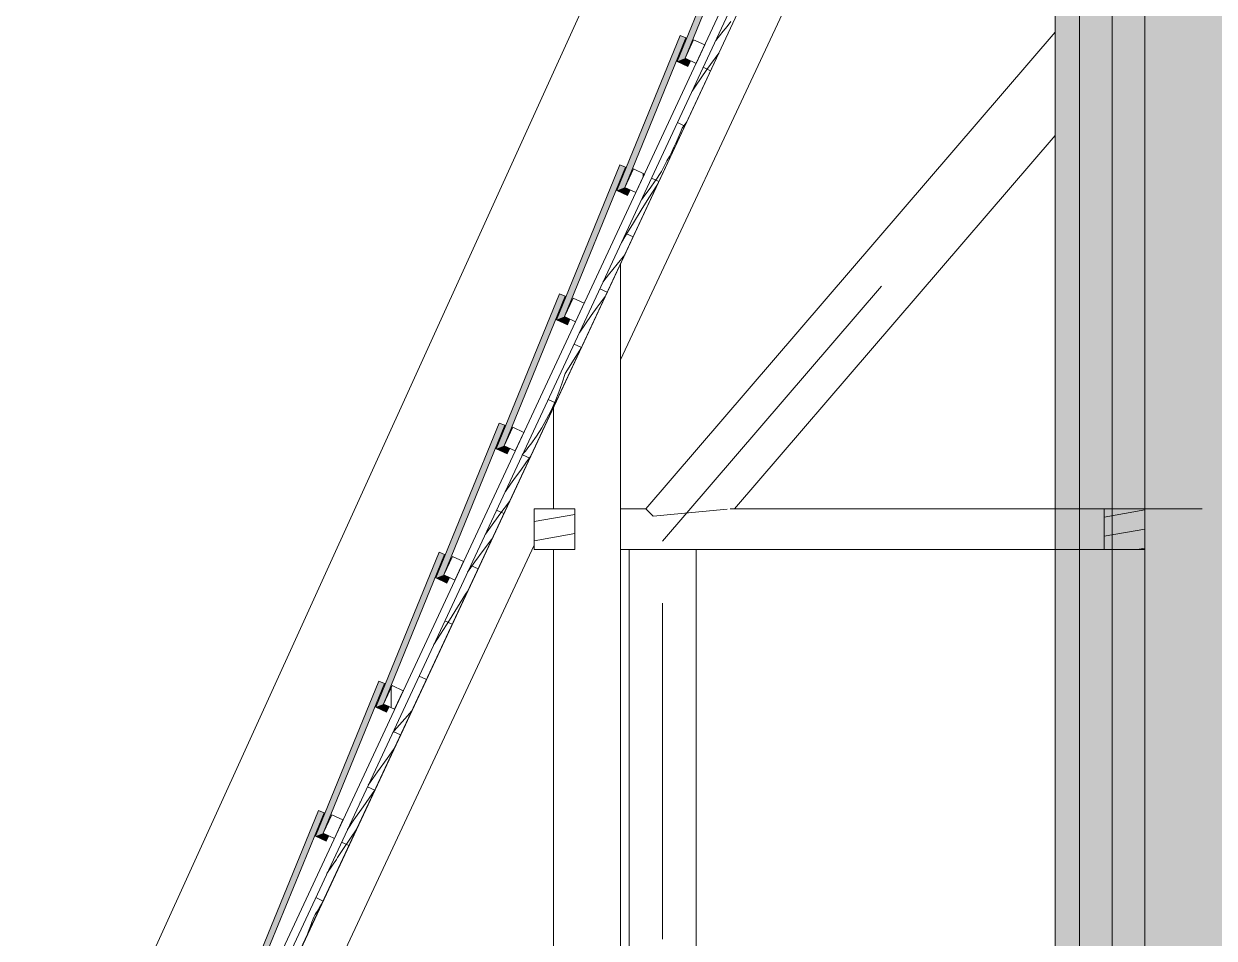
# Model space of a CAD drawing. Header units: feet. Extents: x 2791058 to 2855058, y -67651 to -26651.
# Drawn here: x 2797379 to 2800213, y -42552 to -40376 of the extents above; entities that cross this region are included whole.
import ezdxf

# ---------------------------------------------------------------- set-up
doc = ezdxf.new("R2010")
doc.units = ezdxf.units.FT
doc.header["$MEASUREMENT"] = 0
doc.linetypes.add('AStair_dashed', pattern=[1800, 800, -1000])
doc.linetypes.add('Dot & Dashed', pattern=[335.138881, 176.388884, -88.194442, 0, -70.555556])
for name, color, linetype, lineweight in [('0_muret e jashtme_Pen_No__1', 7, 'Continuous', 0), ('2D Drafting - General_Pen_No__1', 7, 'Continuous', 0), ('Shell - Roof_Pen_No__1', 7, 'Continuous', 0), ('Shell - Roof_Pen_No__21', 7, 'Continuous', 0), ('Structural - Bearing_Pen_No__1', 7, 'Continuous', 0)]:
    doc.layers.add(name, color=color, linetype=linetype, lineweight=lineweight)
for name, color, linetype, lineweight, true_color in [('0_muret e jashtme_Pen_No__14', 7, 'Continuous', 0, 0xbd8b17), ('2D Drafting - General_Pen_No__82', 7, 'Continuous', 0, 0xaaaaaa), ('Structural - Bearing_Pen_No__107', 7, 'Continuous', 0, 0xaaaaaa), ('Structural - Bearing_Pen_No__112', 7, 'Continuous', 0, 0xd5aaaa), ('Structural - Bearing_Pen_No__14', 7, 'Continuous', 0, 0xbd8b17)]:
    doc.layers.add(name, color=color, linetype=linetype, lineweight=lineweight, true_color=true_color)
doc.layers.add('Structural - Bearing', color=7, linetype='Continuous')
pattern_1 = [(90, (2247653.822, -76424.967), (-34.6410162, 0), [20, -40]), (90, (2247636.502, -76394.967), (-34.6410162, 0), [20, -40]), (150, (2247653.822, -76404.967), (17.320508, 30), [20, -40]), (150, (2247619.18, -76404.967), (17.320508, 30), [20, -40]), (210, (2247653.822, -76424.967), (-17.320508, 30), [20, -40]), (210, (2247619.18, -76424.967), (-17.320508, 30), [20, -40])]
pattern_2 = [(10, (2247653.822, -76424.967), (-7.8141678, 44.3163477), [])]
pattern_3 = [(90, (2247653.82, -76424.97), (-200, 0), [])]

# ---------------------------------------------------------------- blocks, each defined once
blk = doc.blocks.new('*X12', base_point=(2247653.8, -76425))
at = {"layer": 'Structural - Bearing_Pen_No__14', "color": 42, "linetype": 'Continuous', "lineweight": 0, "true_color": 0xbd8b17}
for p, q in [((2799044.1, -40393.2), (2799053.3, -40381.9)), ((2799053.3, -40381.9), (2799062.5, -40370.7)), ((2799026.5, -40415.6), (2799035.1, -40404.6)), ((2799035.1, -40404.6), (2799044.1, -40393.2)), ((2799005.3, -40484.6), (2799033.4, -40446)), ((2799033.4, -40446), (2799034.2, -40445)), ((2798978.2, -40524), (2799005.3, -40484.6)), ((2798970.4, -40535.9), (2798978.2, -40524)), ((2798946.6, -40624.5), (2798957.6, -40608.9)), ((2798941.9, -40635.8), (2798937.1, -40647.1)), ((2798946.6, -40624.5), (2798941.9, -40635.8)), ((2798932.1, -40658.3), (2798926.9, -40669.4)), ((2798937.1, -40647.1), (2798932.1, -40658.3)), ((2798916, -40691.4), (2798910.2, -40702.3)), ((2798921.5, -40680.5), (2798916, -40691.4)), ((2798926.9, -40669.4), (2798921.5, -40680.5)), ((2798896.9, -40727.3), (2798899.5, -40722.6)), ((2798899.5, -40722.6), (2798901.9, -40717.8)), ((2798901.9, -40717.8), (2798904.3, -40713)), ((2798910.2, -40702.3), (2798904.3, -40713)), ((2798869.9, -40766.8), (2798882.3, -40749.9)), ((2798882.3, -40749.9), (2798885.4, -40745.5)), ((2798885.4, -40745.5), (2798888.4, -40741.1)), ((2798888.4, -40741.1), (2798891.3, -40736.6)), ((2798891.3, -40736.6), (2798894.2, -40732)), ((2798894.2, -40732), (2798896.9, -40727.3)), ((2798857.6, -40783.6), (2798869.9, -40766.8)), ((2798867.1, -40790.1), (2798886, -40760.7)), ((2798886, -40760.7), (2798888.7, -40756.6)), ((2798848.6, -40819.7), (2798867.1, -40790.1)), ((2798849.4, -40795), (2798857.6, -40783.6)), ((2798830.2, -40849.4), (2798848.6, -40819.7)), ((2798812.1, -40879.2), (2798830.2, -40849.4)), ((2798802.2, -40896), (2798812.1, -40879.2)), ((2798771.4, -40973.3), (2798792, -40947.5)), ((2798792, -40947.5), (2798809.6, -40926)), ((2798757.9, -40990.9), (2798771.4, -40973.3)), ((2798744.3, -41050.4), (2798758.7, -41031)), ((2798758.7, -41031), (2798763.3, -41025.1)), ((2798730.2, -41069.9), (2798744.3, -41050.4)), ((2798702.7, -41109.7), (2798716.3, -41089.7)), ((2798716.3, -41089.7), (2798730.2, -41069.9)), ((2798701.5, -41111.6), (2798702.7, -41109.7)), ((2798668, -41208), (2798693.3, -41167.4)), ((2798693.3, -41167.4), (2798705.5, -41148.7)), ((2798661, -41230.5), (2798653.1, -41252.6)), ((2798668, -41208), (2798661, -41230.5)), ((2798653.1, -41252.6), (2798644.3, -41274.4)), ((2798644.3, -41274.4), (2798634.4, -41295.8)), ((2798623.6, -41316.7), (2798612, -41337.1)), ((2798634.4, -41295.8), (2798623.6, -41316.7)), ((2798612, -41337.1), (2798599.4, -41357)), ((2798599.4, -41357), (2798585.9, -41376.2)), ((2798565.9, -41402), (2798569.1, -41398)), ((2798569.1, -41398), (2798573.4, -41392.7)), ((2798573.4, -41392.7), (2798577.7, -41387.2)), ((2798577.7, -41387.2), (2798581.8, -41381.8)), ((2798581.8, -41381.8), (2798585.9, -41376.2)), ((2798562.2, -41437.9), (2798574.4, -41420.9)), ((2798574.4, -41420.9), (2798585.7, -41405.3)), ((2798537.8, -41471.8), (2798550, -41454.8)), ((2798550, -41454.8), (2798562.2, -41437.9)), ((2798525.6, -41488.8), (2798537.8, -41471.8)), ((2798512.6, -41543.1), (2798535.4, -41513.1)), ((2798524.8, -41489.9), (2798525.6, -41488.8)), ((2798489.9, -41573.8), (2798512.6, -41543.1)), ((2798478, -41590.1), (2798489.9, -41573.8)), ((2798492.6, -41602.9), (2798494.7, -41600.2)), ((2798453.2, -41656), (2798472.7, -41629.4)), ((2798472.7, -41629.4), (2798492.6, -41602.9)), ((2798435.7, -41680.7), (2798453.2, -41656)), ((2798417.9, -41753.7), (2798430.9, -41733.4)), ((2798430.9, -41733.4), (2798436.7, -41724.5)), ((2798405.3, -41774.3), (2798417.9, -41753.7)), ((2798385.5, -41806.1), (2798392.9, -41795.1)), ((2798392.9, -41795.1), (2798405.3, -41774.3)), ((2798370.9, -41828.4), (2798378.2, -41817.3)), ((2798378.2, -41817.3), (2798385.5, -41806.1)), ((2798355.1, -41853.4), (2798356.6, -41850.9)), ((2798356.6, -41850.9), (2798363.7, -41839.6)), ((2798363.7, -41839.6), (2798370.9, -41828.4)), ((2798261, -42058.2), (2798292.6, -42022.4)), ((2798292.6, -42022.4), (2798297.2, -42017.2)), ((2798297.2, -42017.2), (2798301.7, -42012)), ((2798301.7, -42012), (2798303.2, -42010.2)), ((2798257.5, -42062.4), (2798261, -42058.2)), ((2798244.1, -42124.3), (2798261, -42100.6)), ((2798221.3, -42156.3), (2798244.1, -42124.3)), ((2798199.1, -42187.5), (2798221.3, -42156.3)), ((2798186.8, -42239.3), (2798208.8, -42208.1)), ((2798208.8, -42208.1), (2798214.4, -42200.5)), ((2798165, -42270.6), (2798186.8, -42239.3)), ((2798149.7, -42293.2), (2798165, -42270.6)), ((2798156.7, -42313.7), (2798171.7, -42291.9)), ((2798138.3, -42341.1), (2798156.7, -42313.7)), ((2798120.2, -42369.1), (2798123.2, -42364.4)), ((2798123.2, -42364.4), (2798126.2, -42359.7)), ((2798126.2, -42359.7), (2798129.2, -42355.1)), ((2798129.2, -42355.1), (2798132.2, -42350.4)), ((2798132.2, -42350.4), (2798135.3, -42345.8)), ((2798135.3, -42345.8), (2798138.3, -42341.1)), ((2798100.6, -42398.3), (2798114.2, -42378.4)), ((2798114.2, -42378.4), (2798117.2, -42373.7)), ((2798117.2, -42373.7), (2798120.2, -42369.1)), ((2798077.2, -42488.5), (2798084, -42477.1)), ((2798084, -42477.1), (2798089.1, -42468.7)), ((2798066.3, -42509.5), (2798067.8, -42505.8)), ((2798067.8, -42505.8), (2798069.4, -42502.2)), ((2798069.4, -42502.2), (2798071.2, -42498.7)), ((2798071.2, -42498.7), (2798073.1, -42495.2)), ((2798073.1, -42495.2), (2798075.1, -42491.8)), ((2798075.1, -42491.8), (2798077.2, -42488.5)), ((2798056.4, -42537.9), (2798063.7, -42516.9)), ((2798063.7, -42516.9), (2798064.9, -42513.2)), ((2798064.9, -42513.2), (2798066.3, -42509.5)), ((2798051.9, -42548.6), (2798056.4, -42537.9))]:
    blk.add_line(p, q, dxfattribs=at)
blk = doc.blocks.new('Fill_6', base_point=(2247653.8, -74425))
at = {"layer": 'Structural - Bearing_Pen_No__1', "color": 7, "linetype": 'Continuous', "lineweight": 0}
for p, q in [((2799961.7, -38412.9), (2797403.9, -43890.3)), ((2797421.5, -43898.5), (2799983.1, -38412.9))]:
    blk.add_line(p, q, dxfattribs=at)
at = {"layer": 'Structural - Bearing_Pen_No__14', "color": 42, "linetype": 'Continuous', "lineweight": 0, "true_color": 0xbd8b17}
blk.add_blockref('*X12', (2247653.8, -76425), dxfattribs=at)
blk = doc.blocks.new('Wall_66', base_point=(2799098.7, -40102))
at = {"layer": 'Structural - Bearing', "linetype": 'Continuous', "lineweight": 0}
blk.add_hatch(color=255, dxfattribs=at).paths.add_polyline_path([(2799085.2, -40096.5), (2798934.6, -40465.3), (2798953.2, -40458), (2799098.7, -40102)])
at = {"layer": 'Structural - Bearing_Pen_No__1', "color": 7, "linetype": 'Continuous', "lineweight": 0, "flags": 128}
for points in [[(2799085.2, -40096.5), (2798934.6, -40465.3)], [(2799098.7, -40102), (2799085.2, -40096.5)], [(2798953.2, -40458), (2799098.7, -40102)]]:
    blk.add_lwpolyline(points, dxfattribs=at)
blk = doc.blocks.new('Wall_67', base_point=(2798953.2, -40458))
at = {"layer": 'Structural - Bearing', "linetype": 'Continuous', "lineweight": 0}
blk.add_hatch(color=255, dxfattribs=at).paths.add_polyline_path([(2798934.6, -40465.3), (2798960.3, -40477.3), (2798966.4, -40464.1), (2798953.2, -40458)])
at = {"layer": 'Structural - Bearing_Pen_No__1', "color": 7, "linetype": 'Continuous', "lineweight": 0, "flags": 128}
for points in [[(2798934.6, -40465.3), (2798960.3, -40477.3)], [(2798966.4, -40464.1), (2798953.2, -40458)], [(2798960.3, -40477.3), (2798966.4, -40464.1)]]:
    blk.add_lwpolyline(points, dxfattribs=at)
blk = doc.blocks.new('Wall_68', base_point=(2798955.1, -40409.3))
at = {"layer": 'Structural - Bearing', "linetype": 'Continuous', "lineweight": 0}
blk.add_hatch(color=255, dxfattribs=at).paths.add_polyline_path([(2798941.7, -40403.8), (2798791, -40772.6), (2798809.7, -40765.3), (2798955.1, -40409.3)])
at = {"layer": 'Structural - Bearing_Pen_No__1', "color": 7, "linetype": 'Continuous', "lineweight": 0, "flags": 128}
for points in [[(2798941.7, -40403.8), (2798791, -40772.6)], [(2798809.7, -40765.3), (2798955.1, -40409.3)], [(2798955.1, -40409.3), (2798941.7, -40403.8)]]:
    blk.add_lwpolyline(points, dxfattribs=at)
blk = doc.blocks.new('Wall_69', base_point=(2798809.7, -40765.3))
at = {"layer": 'Structural - Bearing', "linetype": 'Continuous', "lineweight": 0}
blk.add_hatch(color=255, dxfattribs=at).paths.add_polyline_path([(2798791, -40772.6), (2798816.7, -40784.6), (2798822.9, -40771.5), (2798809.7, -40765.3)])
at = {"layer": 'Structural - Bearing_Pen_No__1', "color": 7, "linetype": 'Continuous', "lineweight": 0, "flags": 128}
for points in [[(2798791, -40772.6), (2798816.7, -40784.6)], [(2798822.9, -40771.5), (2798809.7, -40765.3)], [(2798816.7, -40784.6), (2798822.9, -40771.5)]]:
    blk.add_lwpolyline(points, dxfattribs=at)
blk = doc.blocks.new('Wall_70', base_point=(2798811.6, -40716.7))
at = {"layer": 'Structural - Bearing', "linetype": 'Continuous', "lineweight": 0}
blk.add_hatch(color=255, dxfattribs=at).paths.add_polyline_path([(2798798.1, -40711.2), (2798647.5, -41080), (2798666.2, -41072.7), (2798811.6, -40716.7)])
at = {"layer": 'Structural - Bearing_Pen_No__1', "color": 7, "linetype": 'Continuous', "lineweight": 0, "flags": 128}
for points in [[(2798798.1, -40711.2), (2798647.5, -41080)], [(2798666.2, -41072.7), (2798811.6, -40716.7)], [(2798811.6, -40716.7), (2798798.1, -40711.2)]]:
    blk.add_lwpolyline(points, dxfattribs=at)
blk = doc.blocks.new('Wall_71', base_point=(2798666.2, -41072.7))
at = {"layer": 'Structural - Bearing', "linetype": 'Continuous', "lineweight": 0}
blk.add_hatch(color=255, dxfattribs=at).paths.add_polyline_path([(2798647.5, -41080), (2798673.2, -41092), (2798679.4, -41078.8), (2798666.2, -41072.7)])
at = {"layer": 'Structural - Bearing_Pen_No__1', "color": 7, "linetype": 'Continuous', "lineweight": 0, "flags": 128}
for points in [[(2798647.5, -41080), (2798673.2, -41092)], [(2798679.4, -41078.8), (2798666.2, -41072.7)], [(2798673.2, -41092), (2798679.4, -41078.8)]]:
    blk.add_lwpolyline(points, dxfattribs=at)
blk = doc.blocks.new('Wall_72', base_point=(2798668.1, -41024.1))
at = {"layer": 'Structural - Bearing', "linetype": 'Continuous', "lineweight": 0}
blk.add_hatch(color=255, dxfattribs=at).paths.add_polyline_path([(2798654.6, -41018.6), (2798504, -41387.3), (2798522.7, -41380), (2798668.1, -41024.1)])
at = {"layer": 'Structural - Bearing_Pen_No__1', "color": 7, "linetype": 'Continuous', "lineweight": 0, "flags": 128}
for points in [[(2798654.6, -41018.6), (2798504, -41387.3)], [(2798522.7, -41380), (2798668.1, -41024.1)], [(2798668.1, -41024.1), (2798654.6, -41018.6)]]:
    blk.add_lwpolyline(points, dxfattribs=at)
blk = doc.blocks.new('Wall_73', base_point=(2798522.7, -41380))
at = {"layer": 'Structural - Bearing', "linetype": 'Continuous', "lineweight": 0}
blk.add_hatch(color=255, dxfattribs=at).paths.add_polyline_path([(2798504, -41387.3), (2798529.7, -41399.3), (2798535.8, -41386.2), (2798522.7, -41380)])
at = {"layer": 'Structural - Bearing_Pen_No__1', "color": 7, "linetype": 'Continuous', "lineweight": 0, "flags": 128}
for points in [[(2798504, -41387.3), (2798529.7, -41399.3)], [(2798535.8, -41386.2), (2798522.7, -41380)], [(2798529.7, -41399.3), (2798535.8, -41386.2)]]:
    blk.add_lwpolyline(points, dxfattribs=at)
blk = doc.blocks.new('Wall_74', base_point=(2798524.5, -41331.4))
at = {"layer": 'Structural - Bearing', "linetype": 'Continuous', "lineweight": 0}
blk.add_hatch(color=255, dxfattribs=at).paths.add_polyline_path([(2798511.1, -41325.9), (2798360.4, -41694.7), (2798379.1, -41687.4), (2798524.5, -41331.4)])
at = {"layer": 'Structural - Bearing_Pen_No__1', "color": 7, "linetype": 'Continuous', "lineweight": 0, "flags": 128}
for points in [[(2798511.1, -41325.9), (2798360.4, -41694.7)], [(2798379.1, -41687.4), (2798524.5, -41331.4)], [(2798524.5, -41331.4), (2798511.1, -41325.9)]]:
    blk.add_lwpolyline(points, dxfattribs=at)
blk = doc.blocks.new('Wall_75', base_point=(2798379.1, -41687.4))
at = {"layer": 'Structural - Bearing', "linetype": 'Continuous', "lineweight": 0}
blk.add_hatch(color=255, dxfattribs=at).paths.add_polyline_path([(2798360.4, -41694.7), (2798386.2, -41706.7), (2798392.3, -41693.5), (2798379.1, -41687.4)])
at = {"layer": 'Structural - Bearing_Pen_No__1', "color": 7, "linetype": 'Continuous', "lineweight": 0, "flags": 128}
for points in [[(2798360.4, -41694.7), (2798386.2, -41706.7)], [(2798392.3, -41693.5), (2798379.1, -41687.4)], [(2798386.2, -41706.7), (2798392.3, -41693.5)]]:
    blk.add_lwpolyline(points, dxfattribs=at)
blk = doc.blocks.new('Wall_77', base_point=(2798381, -41638.8))
at = {"layer": 'Structural - Bearing', "linetype": 'Continuous', "lineweight": 0}
blk.add_hatch(color=255, dxfattribs=at).paths.add_polyline_path([(2798367.6, -41633.3), (2798216.9, -42002), (2798235.6, -41994.7), (2798381, -41638.8)])
at = {"layer": 'Structural - Bearing_Pen_No__1', "color": 7, "linetype": 'Continuous', "lineweight": 0, "flags": 128}
for points in [[(2798367.6, -41633.3), (2798216.9, -42002)], [(2798235.6, -41994.7), (2798381, -41638.8)], [(2798381, -41638.8), (2798367.6, -41633.3)]]:
    blk.add_lwpolyline(points, dxfattribs=at)
blk = doc.blocks.new('Wall_78', base_point=(2798235.6, -41994.7))
at = {"layer": 'Structural - Bearing', "linetype": 'Continuous', "lineweight": 0}
blk.add_hatch(color=255, dxfattribs=at).paths.add_polyline_path([(2798216.9, -42002), (2798242.6, -42014), (2798248.8, -42000.9), (2798235.6, -41994.7)])
at = {"layer": 'Structural - Bearing_Pen_No__1', "color": 7, "linetype": 'Continuous', "lineweight": 0, "flags": 128}
for points in [[(2798248.8, -42000.9), (2798235.6, -41994.7)], [(2798216.9, -42002), (2798242.6, -42014)], [(2798242.6, -42014), (2798248.8, -42000.9)]]:
    blk.add_lwpolyline(points, dxfattribs=at)
blk = doc.blocks.new('Wall_79', base_point=(2798237.5, -41946.1))
at = {"layer": 'Structural - Bearing', "linetype": 'Continuous', "lineweight": 0}
blk.add_hatch(color=255, dxfattribs=at).paths.add_polyline_path([(2798224, -41940.6), (2798073.4, -42309.4), (2798092.1, -42302.1), (2798237.5, -41946.1)])
at = {"layer": 'Structural - Bearing_Pen_No__1', "color": 7, "linetype": 'Continuous', "lineweight": 0, "flags": 128}
for points in [[(2798224, -41940.6), (2798073.4, -42309.4)], [(2798237.5, -41946.1), (2798224, -41940.6)], [(2798092.1, -42302.1), (2798237.5, -41946.1)]]:
    blk.add_lwpolyline(points, dxfattribs=at)
blk = doc.blocks.new('Wall_80', base_point=(2798092.1, -42302.1))
at = {"layer": 'Structural - Bearing', "linetype": 'Continuous', "lineweight": 0}
blk.add_hatch(color=255, dxfattribs=at).paths.add_polyline_path([(2798073.4, -42309.4), (2798099.1, -42321.4), (2798105.2, -42308.2), (2798092.1, -42302.1)])
at = {"layer": 'Structural - Bearing_Pen_No__1', "color": 7, "linetype": 'Continuous', "lineweight": 0, "flags": 128}
for points in [[(2798073.4, -42309.4), (2798099.1, -42321.4)], [(2798105.2, -42308.2), (2798092.1, -42302.1)], [(2798099.1, -42321.4), (2798105.2, -42308.2)]]:
    blk.add_lwpolyline(points, dxfattribs=at)
blk = doc.blocks.new('Wall_81', base_point=(2798094, -42253.5))
at = {"layer": 'Structural - Bearing', "linetype": 'Continuous', "lineweight": 0}
blk.add_hatch(color=255, dxfattribs=at).paths.add_polyline_path([(2798080.5, -42248), (2797929.9, -42616.7), (2797948.5, -42609.4), (2798094, -42253.5)])
at = {"layer": 'Structural - Bearing_Pen_No__1', "color": 7, "linetype": 'Continuous', "lineweight": 0, "flags": 128}
for points in [[(2798080.5, -42248), (2797929.9, -42616.7)], [(2798094, -42253.5), (2798080.5, -42248)], [(2797948.5, -42609.4), (2798094, -42253.5)]]:
    blk.add_lwpolyline(points, dxfattribs=at)

msp = doc.modelspace()

# ---------------------------------------------------------------- hatches: boundary and pattern name
at = {"layer": '0_muret e jashtme_Pen_No__14', "linetype": 'Continuous', "lineweight": 0, "true_color": 0xbd8b17}
h = msp.add_hatch(dxfattribs=at)
h.set_pattern_fill('STYROFOAM_SM_INSULATION', color=42, style=0, pattern_type=2)
h.set_pattern_definition(pattern_1)
h.paths.add_polyline_path([(2800047.7, -38503.6), (2800047.7, -49293.4), (2799970.2, -49127.3), (2799970.2, -38669.6)])
h = msp.add_hatch(dxfattribs=at)
h.set_pattern_fill('STYROFOAM_SM_INSULATION', color=42, style=0, pattern_type=2)
h.set_pattern_definition(pattern_1)
h.paths.add_polyline_path([(2799970.2, -49127.3), (2799892.7, -48961.3), (2799892.7, -38835.7), (2799970.2, -38669.6)])
at = {"layer": '2D Drafting - General_Pen_No__1', "linetype": 'Continuous', "lineweight": 0}
msp.add_hatch(color=7, dxfattribs=at).paths.add_polyline_path([(2800241.6, -38568), (2800241.6, -38907.2), (2800449.9, -38907.2), (2800449.9, -39149.5), (2800241.6, -39149.5), (2800241.6, -42636), (2800241.6, -48017.5), (2800449.9, -48017.5), (2800449.9, -48259.8), (2800241.6, -48259.8), (2800241.6, -49762.1), (2800047.7, -49762.1), (2799757, -49762.1), (2799757, -49568.2), (2800047.7, -49568.2), (2800047.7, -38568)])
at = {"layer": '2D Drafting - General_Pen_No__82', "linetype": 'Continuous', "lineweight": 0, "true_color": 0xaaaaaa}
h = msp.add_hatch(dxfattribs=at)
h.set_pattern_fill('SOLDIER_COURSE', color=253, style=0, pattern_type=2)
h.set_pattern_definition(pattern_3)
h.paths.add_polyline_path([(2798979.6, -40470.3), (2799000.1, -40426.3), (2798973.8, -40414), (2798953.2, -40458)])
h = msp.add_hatch(dxfattribs=at)
h.set_pattern_fill('SOLDIER_COURSE', color=253, style=0, pattern_type=2)
h.set_pattern_definition(pattern_3)
h.paths.add_polyline_path([(2798836.1, -40777.6), (2798856.6, -40733.7), (2798830.2, -40721.4), (2798809.7, -40765.3)])
h = msp.add_hatch(dxfattribs=at)
h.set_pattern_fill('SOLDIER_COURSE', color=253, style=0, pattern_type=2)
h.set_pattern_definition(pattern_3)
h.paths.add_polyline_path([(2798692.5, -41085), (2798713, -41041.1), (2798686.7, -41028.8), (2798666.2, -41072.7)])
h = msp.add_hatch(dxfattribs=at)
h.set_pattern_fill('SOLDIER_COURSE', color=253, style=0, pattern_type=2)
h.set_pattern_definition(pattern_3)
h.paths.add_polyline_path([(2798549, -41392.3), (2798569.5, -41348.4), (2798543.2, -41336.1), (2798522.7, -41380)])
h = msp.add_hatch(dxfattribs=at)
h.set_pattern_fill('SOLDIER_COURSE', color=253, style=0, pattern_type=2)
h.set_pattern_definition(pattern_3)
h.paths.add_polyline_path([(2798405.5, -41699.7), (2798426, -41655.8), (2798399.6, -41643.5), (2798379.1, -41687.4)])
h = msp.add_hatch(dxfattribs=at)
h.set_pattern_fill('SOLDIER_COURSE', color=253, style=0, pattern_type=2)
h.set_pattern_definition(pattern_3)
h.paths.add_polyline_path([(2798405.5, -41699.7), (2798426, -41655.8), (2798399.6, -41643.5), (2798379.1, -41687.4)])
h = msp.add_hatch(dxfattribs=at)
h.set_pattern_fill('SOLDIER_COURSE', color=253, style=0, pattern_type=2)
h.set_pattern_definition(pattern_3)
h.paths.add_polyline_path([(2798261.9, -42007), (2798282.5, -41963.1), (2798256.1, -41950.8), (2798235.6, -41994.7)])
h = msp.add_hatch(dxfattribs=at)
h.set_pattern_fill('SOLDIER_COURSE', color=253, style=0, pattern_type=2)
h.set_pattern_definition(pattern_3)
h.paths.add_polyline_path([(2798261.9, -42007), (2798282.5, -41963.1), (2798256.1, -41950.8), (2798235.6, -41994.7)])
h = msp.add_hatch(dxfattribs=at)
h.set_pattern_fill('SOLDIER_COURSE', color=253, style=0, pattern_type=2)
h.set_pattern_definition(pattern_3)
h.paths.add_polyline_path([(2798118.4, -42314.4), (2798138.9, -42270.5), (2798112.6, -42258.2), (2798092.1, -42302.1)])
h = msp.add_hatch(dxfattribs=at)
h.set_pattern_fill('SOLDIER_COURSE', color=253, style=0, pattern_type=2)
h.set_pattern_definition(pattern_3)
h.paths.add_polyline_path([(2798118.4, -42314.4), (2798138.9, -42270.5), (2798112.6, -42258.2), (2798092.1, -42302.1)])
at = {"layer": 'Structural - Bearing_Pen_No__107', "linetype": 'Continuous', "lineweight": 0, "true_color": 0xe9e9e9}
msp.add_hatch(color=254, dxfattribs=at).paths.add_polyline_path([(2799892.7, -38835.7), (2799892.7, -48961.3), (2799834.5, -48836.8), (2799834.5, -38960.2)])
at = {"layer": 'Structural - Bearing_Pen_No__112', "linetype": 'Continuous', "lineweight": 0, "true_color": 0xd5aaaa}
h = msp.add_hatch(dxfattribs=at)
h.set_pattern_fill('WOOD', color=9, style=0, pattern_type=2)
h.set_pattern_definition(pattern_2)
h.paths.add_polyline_path([(2798593.9, -41627.3), (2798690.9, -41627.3), (2798690.9, -41530.4), (2798593.9, -41530.4)])
h = msp.add_hatch(dxfattribs=at)
h.set_pattern_fill('WOOD', color=9, style=0, pattern_type=2)
h.set_pattern_definition(pattern_2)
h.paths.add_polyline_path([(2799950.8, -41627.3), (2800047.7, -41627.3), (2800047.7, -41530.4), (2799950.8, -41530.4)])

# ---------------------------------------------------------------- linework, layer by layer
at = {"layer": '0_muret e jashtme_Pen_No__1', "color": 7, "linetype": 'Continuous', "lineweight": 0, "flags": 128}
for points in [[(2800047.7, -38503.6), (2800047.7, -49293.4), (2799970.2, -49127.3), (2799970.2, -38669.6)], [(2799970.2, -49127.3), (2799892.7, -48961.3), (2799892.7, -38835.7), (2799970.2, -38669.6)]]:
    msp.add_lwpolyline(points, close=True, dxfattribs=at)
at = {"layer": '2D Drafting - General_Pen_No__1', "color": 7, "linetype": 'Continuous', "lineweight": 0}
for p, q in [((2797379.1, -43897.5), (2799940.3, -38412.9)), ((2797400.3, -43898), (2799961.7, -38412.9)), ((2797421.5, -43898.5), (2799983.1, -38412.9))]:
    msp.add_line(p, q, dxfattribs=at)
at = {"layer": '2D Drafting - General_Pen_No__1', "color": 7, "linetype": 'Continuous', "lineweight": 0, "flags": 128}
for points in [[(2800241.6, -38568), (2800241.6, -38907.2), (2800449.9, -38907.2), (2800449.9, -39149.5), (2800241.6, -39149.5), (2800241.6, -42636), (2800241.6, -48017.5), (2800449.9, -48017.5), (2800449.9, -48259.8), (2800241.6, -48259.8), (2800241.6, -49762.1), (2800047.7, -49762.1), (2799757, -49762.1), (2799757, -49568.2), (2800047.7, -49568.2), (2800047.7, -38568)], [(2798979.6, -40470.3), (2799000.1, -40426.3), (2798973.8, -40414), (2798953.2, -40458)], [(2798836.1, -40777.6), (2798856.6, -40733.7), (2798830.2, -40721.4), (2798809.7, -40765.3)], [(2798692.5, -41085), (2798713, -41041.1), (2798686.7, -41028.8), (2798666.2, -41072.7)], [(2798549, -41392.3), (2798569.5, -41348.4), (2798543.2, -41336.1), (2798522.7, -41380)], [(2798405.5, -41699.7), (2798426, -41655.8), (2798399.6, -41643.5), (2798379.1, -41687.4)], [(2798405.5, -41699.7), (2798426, -41655.8), (2798399.6, -41643.5), (2798379.1, -41687.4)], [(2798261.9, -42007), (2798282.5, -41963.1), (2798256.1, -41950.8), (2798235.6, -41994.7)], [(2798261.9, -42007), (2798282.5, -41963.1), (2798256.1, -41950.8), (2798235.6, -41994.7)], [(2798118.4, -42314.4), (2798138.9, -42270.5), (2798112.6, -42258.2), (2798092.1, -42302.1)], [(2798118.4, -42314.4), (2798138.9, -42270.5), (2798112.6, -42258.2), (2798092.1, -42302.1)]]:
    msp.add_lwpolyline(points, close=True, dxfattribs=at)
at = {"layer": 'Shell - Roof_Pen_No__1', "color": 7, "linetype": 'Continuous', "lineweight": 0}
for p, q in [((2799957.2, -38422.6), (2797400.1, -43898.5)), ((2799978.6, -38422.6), (2797420.6, -43900.3)), ((2799950.8, -38711.1), (2798800, -41175.4)), ((2798860.1, -41530.4), (2799834.5, -40395.9)), ((2799071.1, -41530.4), (2799834.5, -40641.5)), ((2798800, -46850.6), (2798800, -40946.4)), ((2798640, -41289), (2798640, -41530.4)), ((2798593.9, -41530.4), (2798690.9, -41530.4)), ((2798800, -41530.4), (2798860.1, -41530.4)), ((2799060.7, -41530.4), (2800184.5, -41530.4)), ((2798593.9, -41616.8), (2797528.4, -43898.5)), ((2798690.9, -41627.3), (2798593.9, -41627.3)), ((2798640, -41627.3), (2798640, -46134)), ((2800047.7, -41627.3), (2798800, -41627.3)), ((2798819.9, -46134), (2798819.9, -41627.3)), ((2798979.9, -46134), (2798979.9, -41627.3)), ((2798179.5, -42227.5), (2798179.5, -42229.5))]:
    msp.add_line(p, q, dxfattribs=at)
at = {"layer": 'Shell - Roof_Pen_No__1', "color": 7, "linetype": 'AStair_dashed', "lineweight": 0}
for p, q in [((2798899.9, -41606.8), (2799834.5, -40518.7)), ((2798899.9, -46154.5), (2798899.9, -41606.8))]:
    msp.add_line(p, q, dxfattribs=at)
at = {"layer": 'Shell - Roof_Pen_No__1', "color": 7, "linetype": 'Dot & Dashed', "lineweight": 0}
for p, q in [((2798860.1, -41530.4), (2798877.6, -41547.8)), ((2798877.6, -41547.8), (2799060.7, -41530.4))]:
    msp.add_line(p, q, dxfattribs=at)
at = {"layer": 'Shell - Roof_Pen_No__21', "color": 7, "linetype": 'Continuous', "lineweight": 0}
for p, q in [((2797389.2, -43239.4), (2799737.6, -38077.5)), ((2800047.7, -48017.5), (2800047.7, -38616.4))]:
    msp.add_line(p, q, dxfattribs=at)
at = {"layer": 'Shell - Roof_Pen_No__21', "color": 7, "linetype": 'Dot & Dashed', "lineweight": 0}
for p, q in [((2798996.7, -40479.4), (2799014.3, -40487.6)), ((2798935.2, -40611.1), (2798952.8, -40619.3)), ((2798873.7, -40742.9), (2798891.2, -40751.1)), ((2798812.2, -40874.6), (2798829.7, -40882.8)), ((2798750.7, -41006.3), (2798768.2, -41014.5)), ((2798689.1, -41138), (2798706.7, -41146.2)), ((2798627.6, -41269.8), (2798645.2, -41278)), ((2798566.1, -41401.5), (2798583.7, -41409.7)), ((2798504.6, -41533.2), (2798522.2, -41541.4)), ((2798443.1, -41664.9), (2798460.7, -41673.1)), ((2798381.6, -41796.6), (2798399.1, -41804.8)), ((2798320.1, -41928.4), (2798337.6, -41936.6)), ((2798258.6, -42060.1), (2798276.1, -42068.3)), ((2798197, -42191.8), (2798214.6, -42200)), ((2798135.5, -42323.5), (2798153.1, -42331.7)), ((2798074, -42455.3), (2798091.6, -42463.5))]:
    msp.add_line(p, q, dxfattribs=at)
at = {"layer": 'Structural - Bearing_Pen_No__1', "color": 7, "linetype": 'Continuous', "lineweight": 0, "flags": 128}
for points in [[(2799892.7, -38835.7), (2799892.7, -48961.3), (2799834.5, -48836.8), (2799834.5, -38960.2)], [(2798593.9, -41627.3), (2798690.9, -41627.3), (2798690.9, -41530.4), (2798593.9, -41530.4)], [(2799950.8, -41627.3), (2800047.7, -41627.3), (2800047.7, -41530.4), (2799950.8, -41530.4)]]:
    msp.add_lwpolyline(points, close=True, dxfattribs=at)

# ---------------------------------------------------------------- block references
at = {"layer": 'Structural - Bearing', "color": 7, "lineweight": 0}
for name, p in [('Wall_66', (2799098.7, -40102)), ('Wall_68', (2798955.1, -40409.3)), ('Wall_67', (2798953.2, -40458)), ('Wall_70', (2798811.6, -40716.7)), ('Wall_69', (2798809.7, -40765.3)), ('Wall_72', (2798668.1, -41024.1)), ('Wall_71', (2798666.2, -41072.7)), ('Wall_74', (2798524.5, -41331.4)), ('Wall_73', (2798522.7, -41380)), ('Wall_77', (2798381, -41638.8)), ('Wall_75', (2798379.1, -41687.4)), ('Wall_79', (2798237.5, -41946.1)), ('Wall_78', (2798235.6, -41994.7)), ('Wall_81', (2798094, -42253.5)), ('Wall_80', (2798092.1, -42302.1))]:
    msp.add_blockref(name, p, dxfattribs=at)
at = {"layer": 'Structural - Bearing_Pen_No__14', "color": 42, "linetype": 'Continuous', "lineweight": 0, "true_color": 0xbd8b17}
msp.add_blockref('Fill_6', (2247653.8, -74425), dxfattribs=at)

doc.saveas('drawing.dxf')
